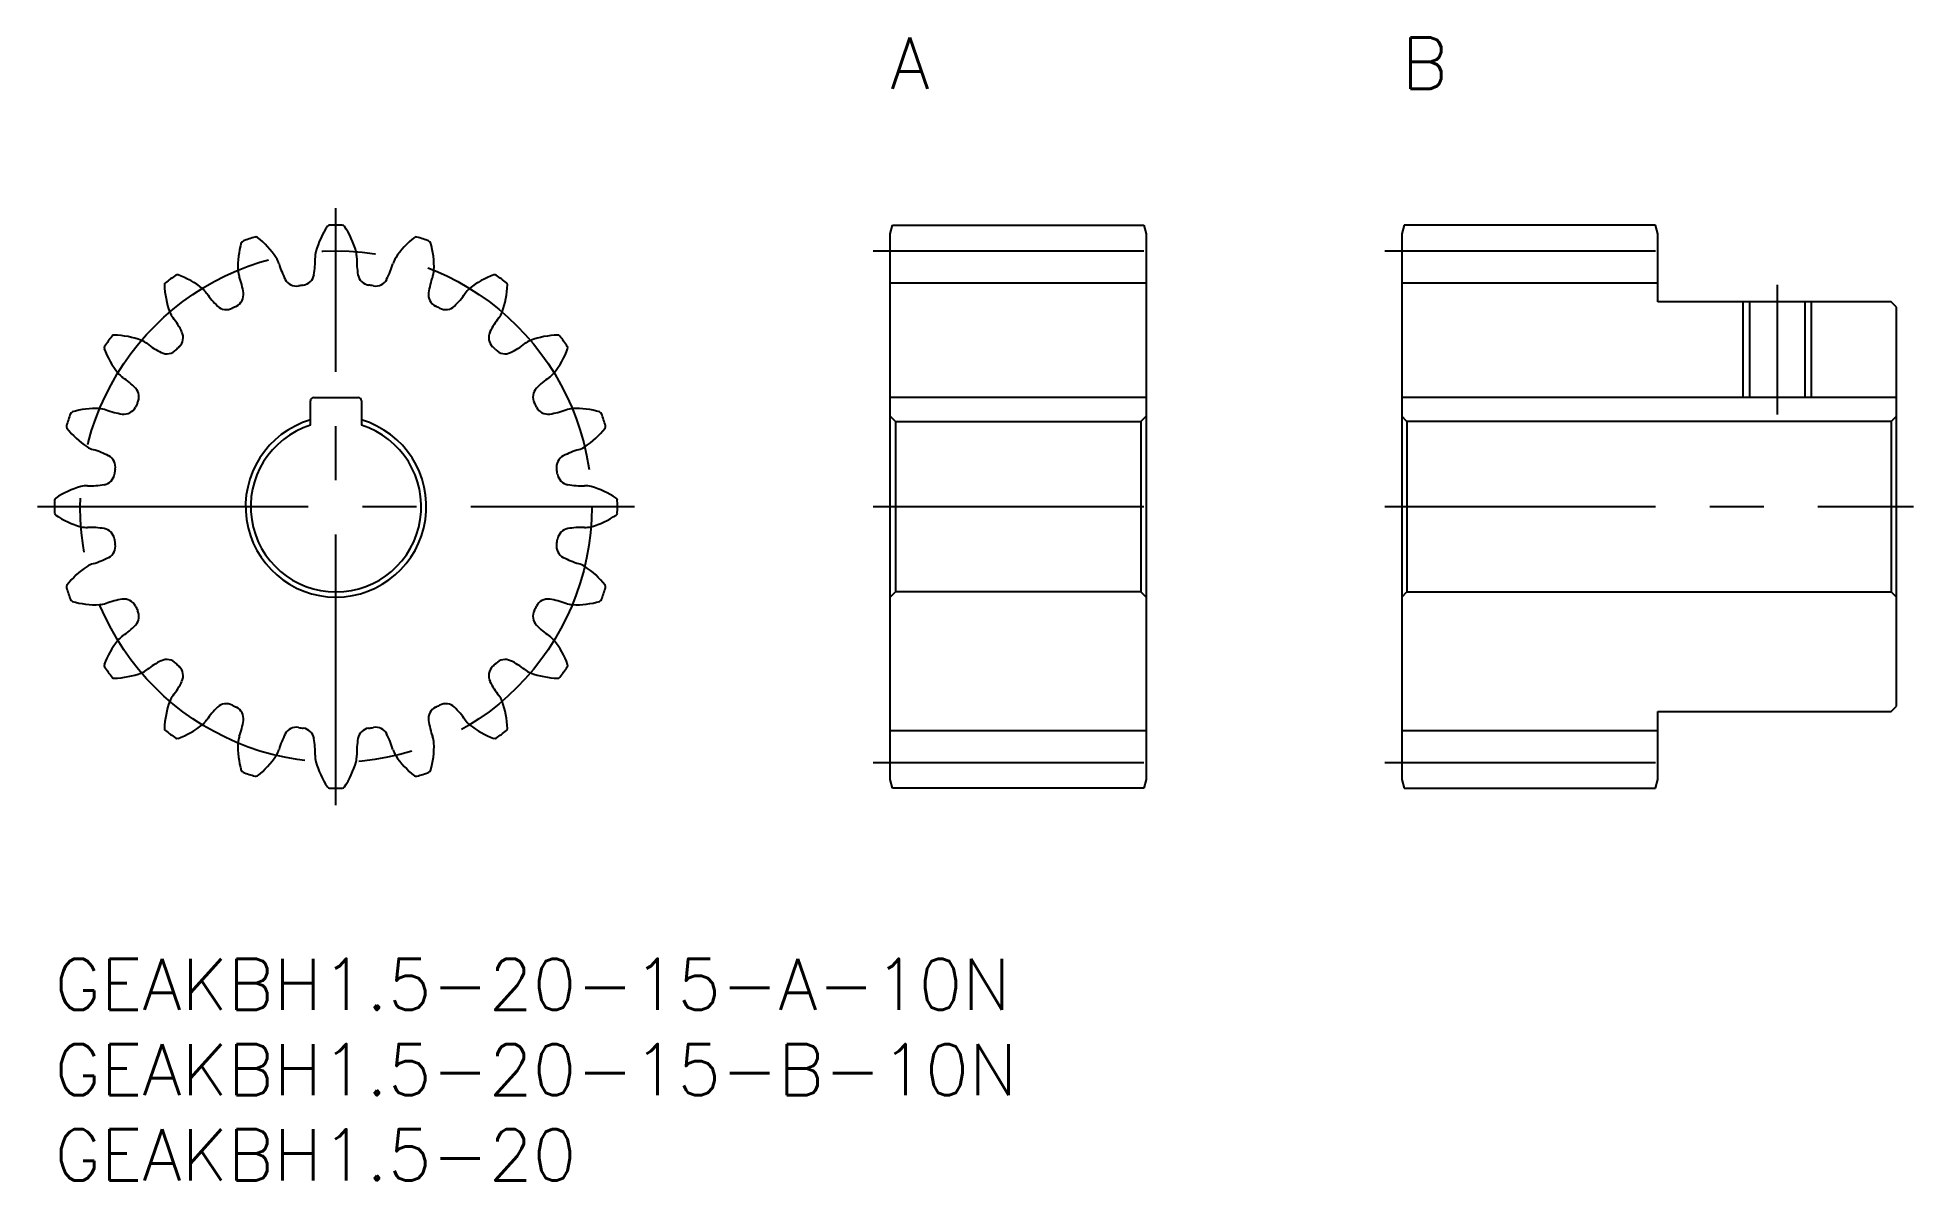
# Model space of a CAD drawing. Extents: x -1 to 109, y -13 to 54.
import ezdxf

# ---------------------------------------------------------------- set-up
doc = ezdxf.new("R2010")
doc.units = 0
doc.header["$LTSCALE"] = 0.5
doc.linetypes.add('CENTER', pattern=[50.8, 31.75, -6.35, 6.35, -6.35])
for name, color, linetype in [('MSM_CENTER', 1, 'CENTER'), ('MSM_CONTINUOUS', 7, 'CONTINUOUS'), ('MSM_NARROW', 5, 'CONTINUOUS'), ('MSM_PART_NUMBER', 7, 'CONTINUOUS')]:
    doc.layers.add(name, color=color, linetype=linetype)
doc.styles.get("Standard").update_dxf_attribs({"font": 'txt.shx', "height": 1, "bigfont": 'bigfont.shx'})

# ---------------------------------------------------------------- blocks, each defined once
blk = doc.blocks.new('*U3')
at = {"layer": 'MSM_PART_NUMBER'}
blk.add_text('GEAKBH1.5-20-15-B-10N', height=3, dxfattribs=at).set_placement((0, -8))
blk = doc.blocks.new('*U4')
at = {"layer": 'MSM_PART_NUMBER'}
blk.add_text('GEAKBH1.5-20-15-A-10N', height=3, dxfattribs=at).set_placement((0, -3))
blk = doc.blocks.new('*U5')
at = {"layer": 'MSM_PART_NUMBER'}
blk.add_text('GEAKBH1.5-20', height=3, dxfattribs=at).set_placement((0, -13))
blk = doc.blocks.new('*U6')
at = {"layer": 'MSM_PART_NUMBER'}
blk.add_text('A', height=3, dxfattribs=at).set_placement((49, 51))
blk = doc.blocks.new('*U7')
at = {"layer": 'MSM_PART_NUMBER'}
blk.add_text('B', height=3, dxfattribs=at).set_placement((79, 51))

msp = doc.modelspace()

# ---------------------------------------------------------------- linework, layer by layer
at = {"layer": 'MSM_CENTER'}
for p, q in [((16.5, 9), (16.5, 44)), ((48, 41.5), (65, 41.5)), ((78, 41.5), (95, 41.5)), ((101, 39.5), (101, 31.9)), ((-1, 26.5), (34, 26.5)), ((48, 26.5), (65, 26.5)), ((78, 26.5), (109, 26.5)), ((48, 11.5), (65, 11.5)), ((78, 11.5), (95, 11.5))]:
    msp.add_line(p, q, dxfattribs=at)
msp.add_circle((16.5, 26.5), 15, dxfattribs=at)
at = {"layer": 'MSM_CONTINUOUS'}
for p, q in [((49, 42.5), (49.13, 43)), ((49.13, 43), (63.87, 43)), ((63.87, 43), (64, 42.5)), ((79.13, 43), (79, 42.5)), ((93.87, 43), (79.13, 43)), ((94, 42.5), (93.87, 43)), ((49, 10.5), (49, 42.5)), ((64, 42.5), (64, 10.5)), ((79, 42.5), (79, 10.5)), ((94, 38.5), (94, 42.5)), ((49, 39.62), (64, 39.62)), ((79, 39.62), (94, 39.62)), ((107.7, 38.5), (94, 38.5)), ((99.38, 38.5), (99.38, 32.9)), ((102.62, 38.5), (102.62, 32.9)), ((108, 38.2), (107.7, 38.5)), ((108, 14.8), (108, 38.2)), ((15, 31.27), (15, 32.7)), ((15.2, 32.9), (17.8, 32.9)), ((18, 32.7), (18, 31.27)), ((64, 32.9), (49, 32.9)), ((108, 32.9), (79, 32.9)), ((49, 31.8), (49.3, 31.5)), ((49.3, 31.5), (49.3, 21.5)), ((49.3, 31.5), (63.7, 31.5)), ((63.7, 31.5), (64, 31.8)), ((63.7, 31.5), (63.7, 21.5)), ((79.3, 31.5), (79, 31.8)), ((79.3, 31.5), (79.3, 21.5)), ((107.7, 31.5), (79.3, 31.5)), ((108, 31.8), (107.7, 31.5)), ((107.7, 31.5), (107.7, 21.5)), ((49.3, 21.5), (49, 21.2)), ((63.7, 21.5), (49.3, 21.5)), ((64, 21.2), (63.7, 21.5)), ((79, 21.2), (79.3, 21.5)), ((79.3, 21.5), (107.7, 21.5)), ((107.7, 21.5), (108, 21.2)), ((94, 14.5), (107.7, 14.5)), ((94, 10.5), (94, 14.5)), ((107.7, 14.5), (108, 14.8)), ((49, 13.38), (64, 13.38)), ((79, 13.38), (94, 13.38)), ((49.13, 10), (49, 10.5)), ((63.87, 10), (49.13, 10)), ((64, 10.5), (63.87, 10)), ((79, 10.5), (79.13, 10)), ((79.13, 10), (93.87, 10)), ((93.87, 10), (94, 10.5))]:
    msp.add_line(p, q, dxfattribs=at)
for centre, radius, start, end in [((20.14, 40.12), 5, 145.769, 164.5), ((16.13, 42.85), 0.15, 91.2918, 145.769), ((16.5, 26.5), 16.5, 88.7082, 91.2918), ((16.87, 42.85), 0.15, 34.231, 88.7081), ((12.86, 40.12), 5, 15.5, 34.231), ((15.75, 40.58), 5, 163.769, 182.5), ((11.1, 41.93), 0.15, 109.2918, 163.769), ((16.5, 26.5), 16.5, 106.7082, 109.2918), ((11.8, 42.16), 0.15, 52.231, 106.7082), ((8.83, 38.33), 5, 33.5, 52.231), ((24.17, 38.33), 5, 127.769, 146.5), ((21.2, 42.16), 0.15, 73.2918, 127.769), ((16.5, 26.5), 16.5, 70.7082, 73.2918), ((21.9, 41.93), 0.15, 16.231, 70.7081), ((17.25, 40.58), 5, 357.5, 16.231), ((11.98, 40.41), 1.22, 15.5224, 33.5), ((17.44, 41.93), 4.44, 195.5224, 208.2275), ((10.84, 40.88), 4.44, 349.7724, 2.4776), ((16.5, 41.13), 1.22, 164.5, 182.4776), ((16.5, 41.13), 1.22, 357.5224, 15.5), ((22.16, 40.88), 4.44, 177.5224, 190.2275), ((15.56, 41.93), 4.44, 331.7724, 344.4776), ((21.02, 40.41), 1.22, 146.5, 164.4776), ((6.59, 39.51), 0.15, 127.2918, 181.769), ((16.5, 26.5), 16.5, 124.7082, 127.2918), ((7.19, 39.94), 0.15, 70.231, 124.7081), ((5.55, 35.38), 5, 51.5, 70.231), ((11.98, 40.41), 1.22, 182.5, 200.4776), ((6.67, 38.43), 4.44, 7.7724, 20.4776), ((14.18, 40.18), 0.75, 208.2275, 279.6091), ((14.48, 40.23), 0.75, 278.3909, 349.7725), ((18.52, 40.23), 0.75, 190.2275, 261.6091), ((18.82, 40.18), 0.75, 260.3909, 331.7725), ((26.33, 38.43), 4.44, 159.5224, 172.2275), ((21.02, 40.41), 1.22, 339.5224, 357.5), ((27.45, 35.38), 5, 109.769, 128.5), ((25.81, 39.94), 0.15, 55.2918, 109.769), ((16.5, 26.5), 16.5, 52.7082, 55.2918), ((26.41, 39.51), 0.15, 358.231, 52.7082), ((11.44, 39.66), 5, 181.769, 200.5), ((7.9, 38.33), 1.22, 33.5224, 51.5), ((12.63, 41.46), 4.44, 213.5224, 226.2275), ((10.33, 38.93), 0.75, 296.3908, 7.7724), ((16.5, 26.5), 13.12, 98.3909, 99.6091), ((16.5, 26.5), 13.13, 80.3909, 81.6091), ((22.67, 38.93), 0.75, 172.2275, 243.6091), ((20.37, 41.46), 4.44, 313.7725, 326.4776), ((25.1, 38.33), 1.22, 128.5, 146.4776), ((21.56, 39.66), 5, 339.5, 358.231), ((7.9, 38.33), 1.22, 200.5, 218.4776), ((3.47, 34.81), 4.44, 25.7724, 38.4776), ((10.07, 38.8), 0.75, 226.2275, 297.6091), ((16.5, 26.5), 13.12, 116.3909, 117.6091), ((16.5, 26.5), 13.13, 62.3909, 63.6091), ((22.93, 38.8), 0.75, 242.3909, 313.7725), ((29.53, 34.81), 4.44, 141.5224, 154.2275), ((25.1, 38.33), 1.22, 321.5224, 339.5), ((16.5, 26.5), 16.5, 142.7082, 145.2918), ((3.49, 36.41), 0.15, 88.231, 142.7081), ((3.34, 31.56), 5, 69.5, 88.231), ((6.79, 36.41), 0.75, 314.3909, 25.7725), ((26.21, 36.41), 0.75, 154.2275, 225.6091), ((29.66, 31.56), 5, 91.769, 110.5), ((29.51, 36.41), 0.15, 37.2918, 91.769), ((16.5, 26.5), 16.5, 34.7082, 37.2918), ((3.06, 35.81), 0.15, 145.2918, 199.769), ((7.62, 37.45), 5, 199.769, 218.5), ((4.67, 35.1), 1.22, 51.5224, 69.5), ((8.19, 39.53), 4.44, 231.5224, 244.2275), ((6.59, 36.21), 0.75, 244.2275, 315.6091), ((16.5, 26.5), 13.13, 134.3909, 135.6091), ((16.5, 26.5), 13.13, 44.3909, 45.6091), ((26.41, 36.21), 0.75, 224.3909, 295.7725), ((24.81, 39.53), 4.44, 295.7725, 308.4776), ((28.33, 35.1), 1.22, 110.5, 128.4776), ((25.38, 37.45), 5, 321.5, 340.231), ((29.94, 35.81), 0.15, 340.231, 34.7082), ((4.67, 35.1), 1.22, 218.5, 236.4776), ((28.33, 35.1), 1.22, 303.5224, 321.5), ((1.54, 30.37), 4.44, 43.7725, 56.4776), ((4.2, 32.93), 0.75, 332.3909, 43.7725), ((28.8, 32.93), 0.75, 136.2275, 207.6091), ((31.46, 30.37), 4.44, 123.5224, 136.2275), ((16.5, 26.5), 16.5, 160.7082, 163.2918), ((1.07, 31.9), 0.15, 106.231, 160.7082), ((2.42, 27.25), 5, 87.5, 106.231), ((2.59, 31.02), 1.22, 69.5224, 87.5), ((4.57, 36.33), 4.44, 249.5224, 262.2275), ((4.07, 32.67), 0.75, 262.2275, 333.6091), ((16.5, 26.5), 13.12, 152.3909, 153.6091), ((15.2, 32.7), 0.2, 90, 180), ((17.8, 32.7), 0.2, 0, 90), ((16.5, 26.5), 13.13, 26.3909, 27.6091), ((28.93, 32.67), 0.75, 206.3909, 277.7725), ((28.43, 36.33), 4.44, 277.7725, 290.4776), ((30.41, 31.02), 1.22, 92.5, 110.4776), ((30.58, 27.25), 5, 73.769, 92.5), ((31.93, 31.9), 0.15, 19.2918, 73.769), ((16.5, 26.5), 16.5, 16.7082, 19.2918), ((0.84, 31.2), 0.15, 163.2918, 217.769), ((4.67, 34.17), 5, 217.769, 236.5), ((16.5, 26.5), 5.3, 106.4405, 73.5595), ((16.5, 26.5), 5, 107.4576, 72.5424), ((28.33, 34.17), 5, 303.5, 322.231), ((32.16, 31.2), 0.15, 322.2311, 16.7082), ((2.59, 31.02), 1.22, 236.5, 254.4776), ((1.07, 25.56), 4.44, 61.7724, 74.4776), ((31.93, 25.56), 4.44, 105.5224, 118.2275), ((30.41, 31.02), 1.22, 285.5224, 303.5), ((2.82, 28.82), 0.75, 350.3909, 61.7725), ((16.5, 26.5), 13.13, 170.3909, 171.6091), ((30.18, 28.82), 0.75, 118.2275, 189.6091), ((16.5, 26.5), 13.13, 8.3909, 9.6091), ((2.88, 22.86), 5, 105.5, 124.231), ((1.87, 26.5), 1.22, 87.5224, 105.5), ((2.12, 32.16), 4.44, 267.5224, 280.2275), ((2.77, 28.52), 0.75, 280.2275, 351.6091), ((30.23, 28.52), 0.75, 188.3909, 259.7725), ((30.88, 32.16), 4.44, 259.7725, 272.4776), ((31.13, 26.5), 1.22, 74.5, 92.4776), ((30.12, 22.86), 5, 55.769, 74.5), ((0.15, 26.87), 0.15, 124.231, 178.7081), ((16.5, 26.5), 16.5, 178.7082, 181.2918), ((32.85, 26.87), 0.15, 1.2918, 55.769), ((16.5, 26.5), 16.5, 358.7082, 1.2918), ((0.15, 26.13), 0.15, 181.2918, 235.769), ((2.88, 30.14), 5, 235.769, 254.5), ((1.87, 26.5), 1.22, 254.5, 272.4776), ((31.13, 26.5), 1.22, 267.5224, 285.5), ((30.12, 30.14), 5, 285.5, 304.231), ((32.85, 26.13), 0.15, 304.231, 358.7082), ((2.12, 20.84), 4.44, 79.7724, 92.4776), ((2.77, 24.48), 0.75, 8.3909, 79.7724), ((2.82, 24.18), 0.75, 298.2275, 9.6091), ((16.5, 26.5), 13.13, 188.3909, 189.6091), ((30.18, 24.18), 0.75, 170.3909, 241.7725), ((16.5, 26.5), 13.13, 350.3909, 351.6091), ((30.23, 24.48), 0.75, 100.2276, 171.6091), ((30.88, 20.84), 4.44, 87.5224, 100.2276), ((2.59, 21.98), 1.22, 105.5224, 123.5), ((1.07, 27.44), 4.44, 285.5224, 298.2275), ((31.93, 27.44), 4.44, 241.7725, 254.4776), ((30.41, 21.98), 1.22, 56.5, 74.4776), ((4.67, 18.83), 5, 123.5, 142.231), ((28.33, 18.83), 5, 37.769, 56.5), ((0.84, 21.8), 0.15, 142.231, 196.7081), ((16.5, 26.5), 16.5, 196.7082, 199.2918), ((1.07, 21.1), 0.15, 199.2918, 253.769), ((2.42, 25.75), 5, 253.769, 272.5), ((4.57, 16.67), 4.44, 97.7724, 110.4776), ((4.07, 20.33), 0.75, 26.3908, 97.7725), ((28.93, 20.33), 0.75, 82.2275, 153.6091), ((28.43, 16.67), 4.44, 69.5224, 82.2275), ((30.58, 25.75), 5, 267.5, 286.231), ((31.93, 21.1), 0.15, 286.231, 340.7082), ((16.5, 26.5), 16.5, 340.7082, 343.2918), ((32.16, 21.8), 0.15, 343.2918, 37.769), ((2.59, 21.98), 1.22, 272.5, 290.4776), ((16.5, 26.5), 13.12, 206.3909, 207.6091), ((4.2, 20.07), 0.75, 316.2275, 27.6091), ((28.8, 20.07), 0.75, 152.3909, 223.7725), ((16.5, 26.5), 13.13, 332.3909, 333.6091), ((30.41, 21.98), 1.22, 249.5224, 267.5), ((4.67, 17.9), 1.22, 123.5224, 141.5), ((1.54, 22.63), 4.44, 303.5224, 316.2275), ((31.46, 22.63), 4.44, 223.7725, 236.4776), ((28.33, 17.9), 1.22, 38.5, 56.4776), ((7.62, 15.55), 5, 141.5, 160.231), ((25.38, 15.55), 5, 19.769, 38.5), ((3.06, 17.19), 0.15, 160.231, 214.7082), ((16.5, 26.5), 16.5, 214.7082, 217.2918), ((3.49, 16.59), 0.15, 217.2918, 271.769), ((3.34, 21.44), 5, 271.769, 290.5), ((4.67, 17.9), 1.22, 290.5, 308.4776), ((8.19, 13.47), 4.44, 115.7725, 128.4776), ((6.59, 16.79), 0.75, 44.3909, 115.7725), ((16.5, 26.5), 13.13, 224.3909, 225.6091), ((6.79, 16.59), 0.75, 334.2275, 45.6091), ((26.21, 16.59), 0.75, 134.3909, 205.7725), ((16.5, 26.5), 13.12, 314.3909, 315.6091), ((26.41, 16.79), 0.75, 64.2275, 135.6091), ((24.81, 13.47), 4.44, 51.5224, 64.2275), ((28.33, 17.9), 1.22, 231.5224, 249.5), ((29.66, 21.44), 5, 249.5, 268.231), ((29.51, 16.59), 0.15, 268.231, 322.7082), ((16.5, 26.5), 16.5, 322.7082, 325.2918), ((29.94, 17.19), 0.15, 325.2918, 19.769), ((7.9, 14.67), 1.22, 141.5224, 159.5), ((3.47, 18.19), 4.44, 321.5224, 334.2275), ((29.53, 18.19), 4.44, 205.7725, 218.4776), ((25.1, 14.67), 1.22, 20.5, 38.4776), ((11.44, 13.34), 5, 159.5, 178.231), ((12.63, 11.54), 4.44, 133.7725, 146.4776), ((10.07, 14.2), 0.75, 62.3909, 133.7725), ((16.5, 26.5), 13.13, 242.3909, 243.6091), ((10.33, 14.07), 0.75, 352.2275, 63.6091), ((22.67, 14.07), 0.75, 116.3908, 187.7725), ((16.5, 26.5), 13.13, 296.3909, 297.6091), ((22.93, 14.2), 0.75, 46.2275, 117.6091), ((20.37, 11.54), 4.44, 33.5224, 46.2275), ((21.56, 13.34), 5, 1.769, 20.5), ((6.59, 13.49), 0.15, 178.231, 232.7082), ((16.5, 26.5), 16.5, 232.7082, 235.2918), ((5.55, 17.62), 5, 289.769, 308.5), ((7.9, 14.67), 1.22, 308.5, 326.4776), ((6.67, 14.57), 4.44, 339.5224, 352.2275), ((14.18, 12.82), 0.75, 80.3909, 151.7725), ((16.5, 26.5), 13.13, 260.3909, 261.6091), ((14.48, 12.77), 0.75, 10.2275, 81.6091), ((18.52, 12.77), 0.75, 98.3909, 169.7725), ((16.5, 26.5), 13.13, 278.3909, 279.6091), ((18.82, 12.82), 0.75, 28.2275, 99.6091), ((26.33, 14.57), 4.44, 187.7724, 200.4776), ((25.1, 14.67), 1.22, 213.5224, 231.5), ((27.45, 17.62), 5, 231.5, 250.231), ((16.5, 26.5), 16.5, 304.7082, 307.2918), ((26.41, 13.49), 0.15, 307.2918, 1.769), ((7.19, 13.06), 0.15, 235.2918, 289.769), ((15.75, 12.42), 5, 177.5, 196.231), ((11.98, 12.59), 1.22, 159.5224, 177.5), ((11.98, 12.59), 1.22, 326.5, 344.4776), ((17.44, 11.07), 4.44, 151.7725, 164.4776), ((10.84, 12.12), 4.44, 357.5224, 10.2275), ((22.16, 12.12), 4.44, 169.7725, 182.4776), ((15.56, 11.07), 4.44, 15.5224, 28.2275), ((21.02, 12.59), 1.22, 195.5224, 213.5), ((17.25, 12.42), 5, 343.769, 2.5), ((21.02, 12.59), 1.22, 2.5, 20.4776), ((25.81, 13.06), 0.15, 250.2311, 304.7082), ((11.1, 11.07), 0.15, 196.231, 250.7082), ((8.83, 14.67), 5, 307.769, 326.5), ((16.5, 11.87), 1.22, 177.5224, 195.5), ((20.14, 12.88), 5, 195.5, 214.231), ((12.86, 12.88), 5, 325.769, 344.5), ((16.5, 11.87), 1.22, 344.5, 2.4776), ((24.17, 14.67), 5, 213.5, 232.231), ((21.9, 11.07), 0.15, 289.2918, 343.769), ((16.5, 26.5), 16.5, 250.7082, 253.2918), ((11.8, 10.84), 0.15, 253.2918, 307.769), ((16.13, 10.15), 0.15, 214.231, 268.7081), ((16.5, 26.5), 16.5, 268.7082, 271.2918), ((16.87, 10.15), 0.15, 271.2918, 325.769), ((21.2, 10.84), 0.15, 232.231, 286.7081), ((16.5, 26.5), 16.5, 286.7082, 289.2918)]:
    msp.add_arc(centre, radius, start, end, dxfattribs=at)
at = {"layer": 'MSM_NARROW'}
for p, q in [((99, 38.5), (99, 32.9)), ((103, 38.5), (103, 32.9))]:
    msp.add_line(p, q, dxfattribs=at)

# ---------------------------------------------------------------- block references
at = {"layer": 'MSM_CONTINUOUS'}
for name in ['*U6', '*U7', '*U4', '*U3', '*U5']:
    msp.add_blockref(name, (0, 0), dxfattribs=at)

doc.saveas('drawing.dxf')
